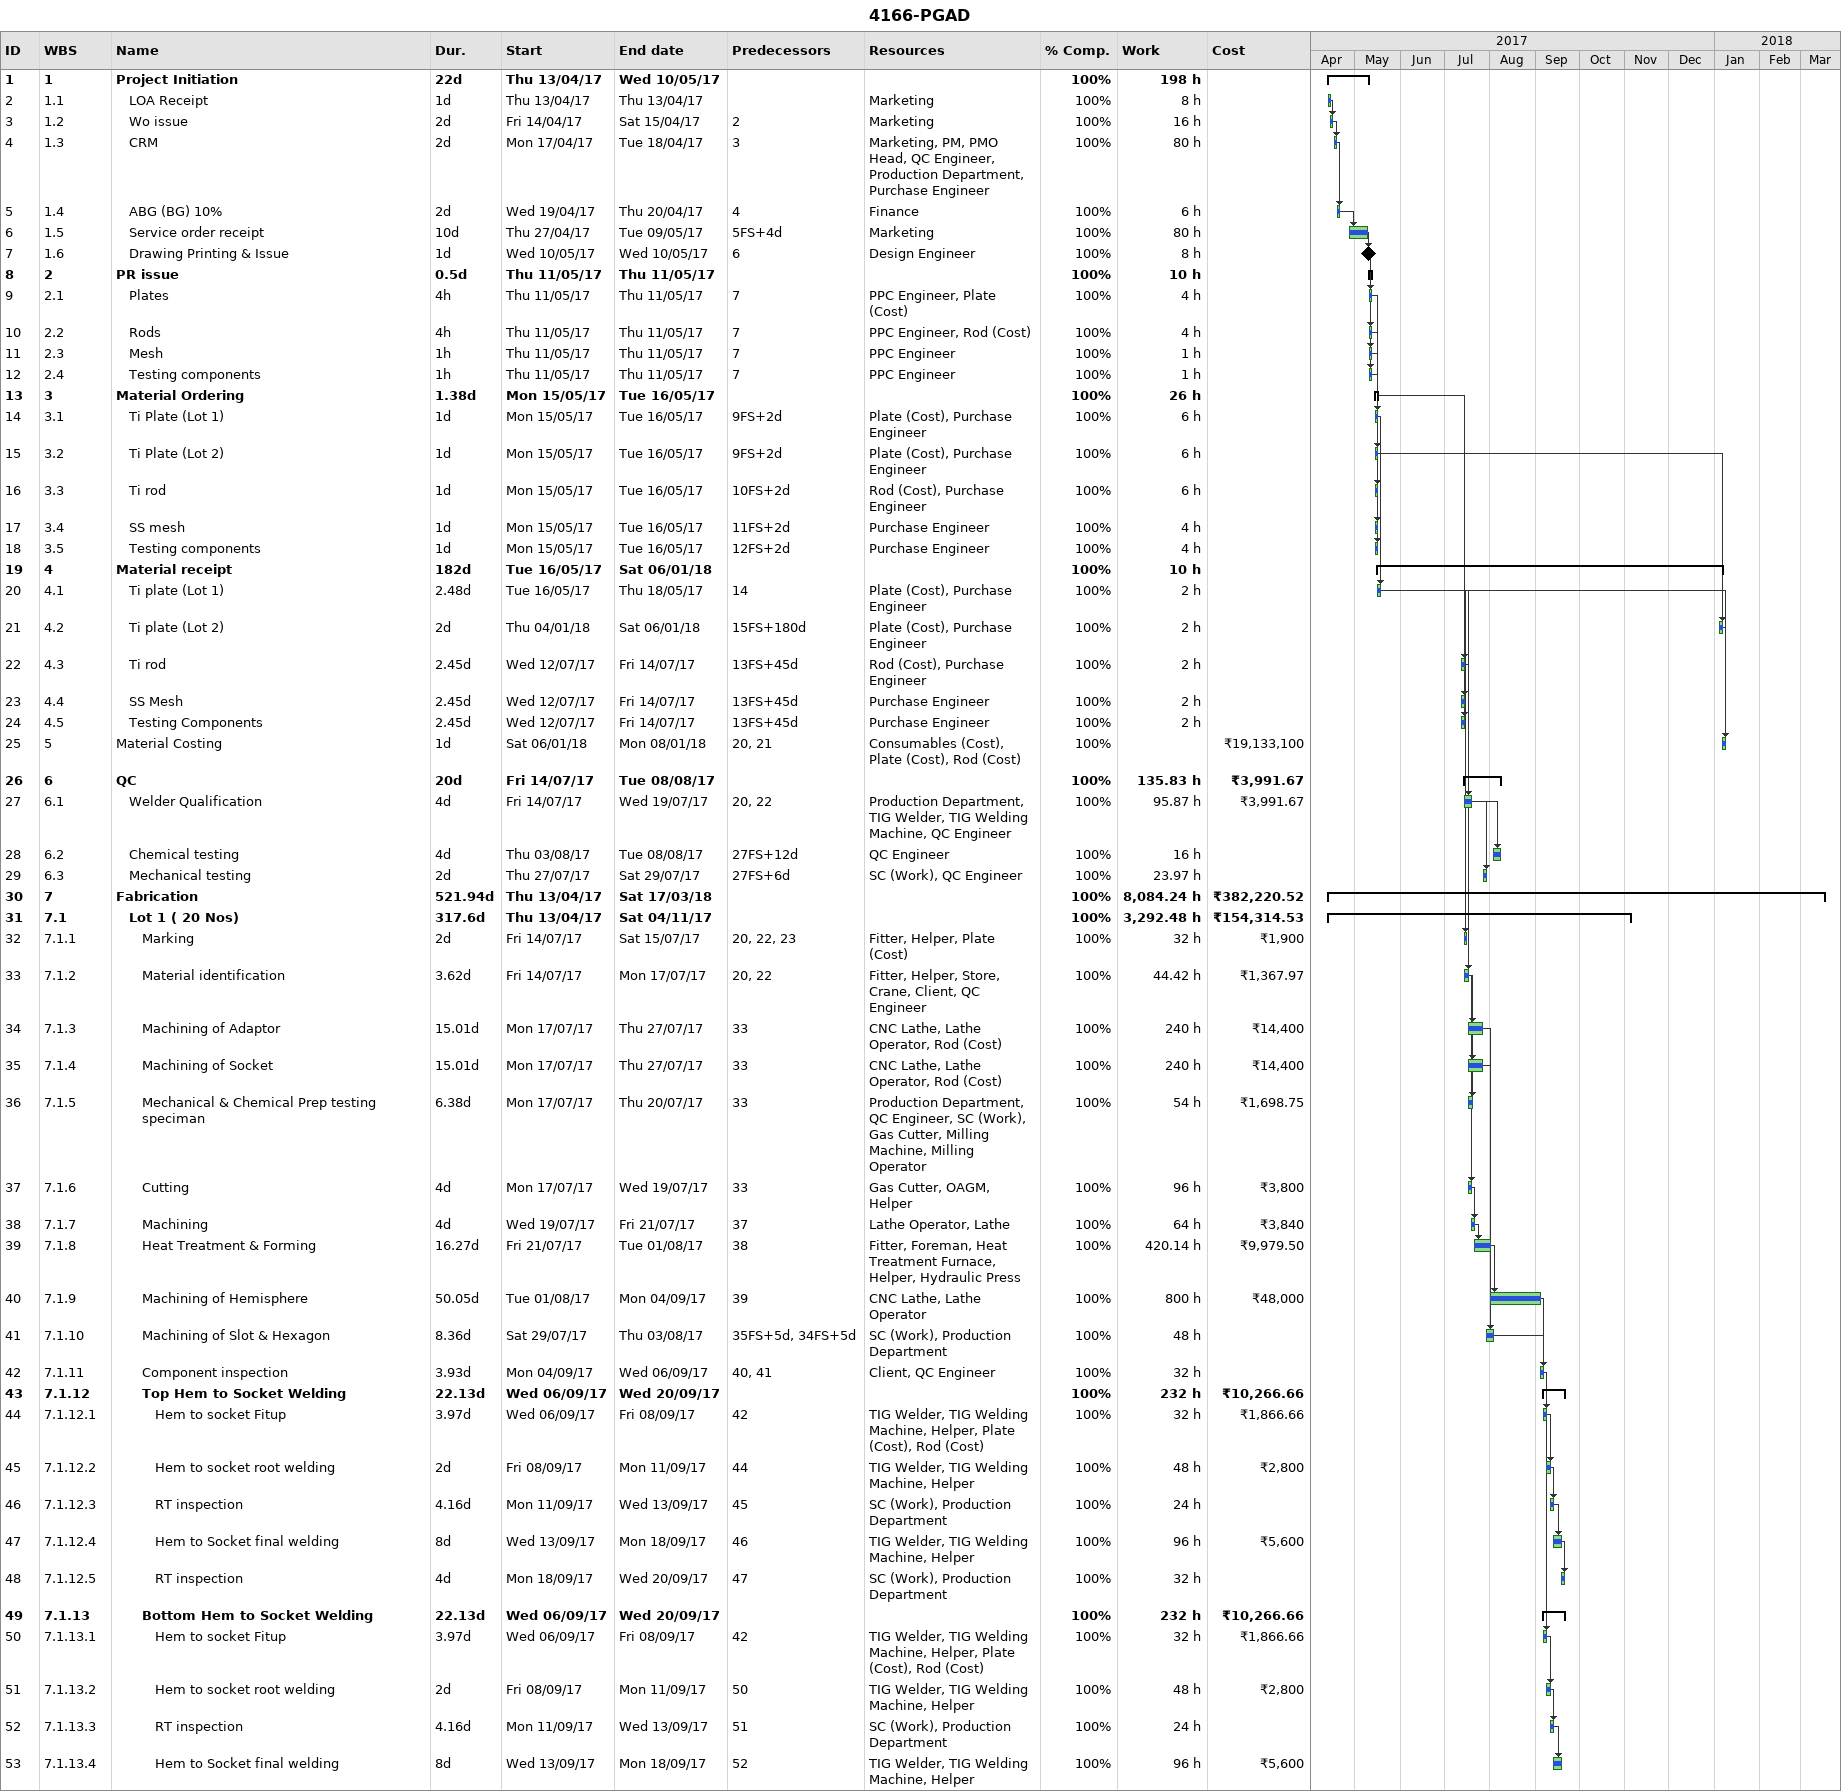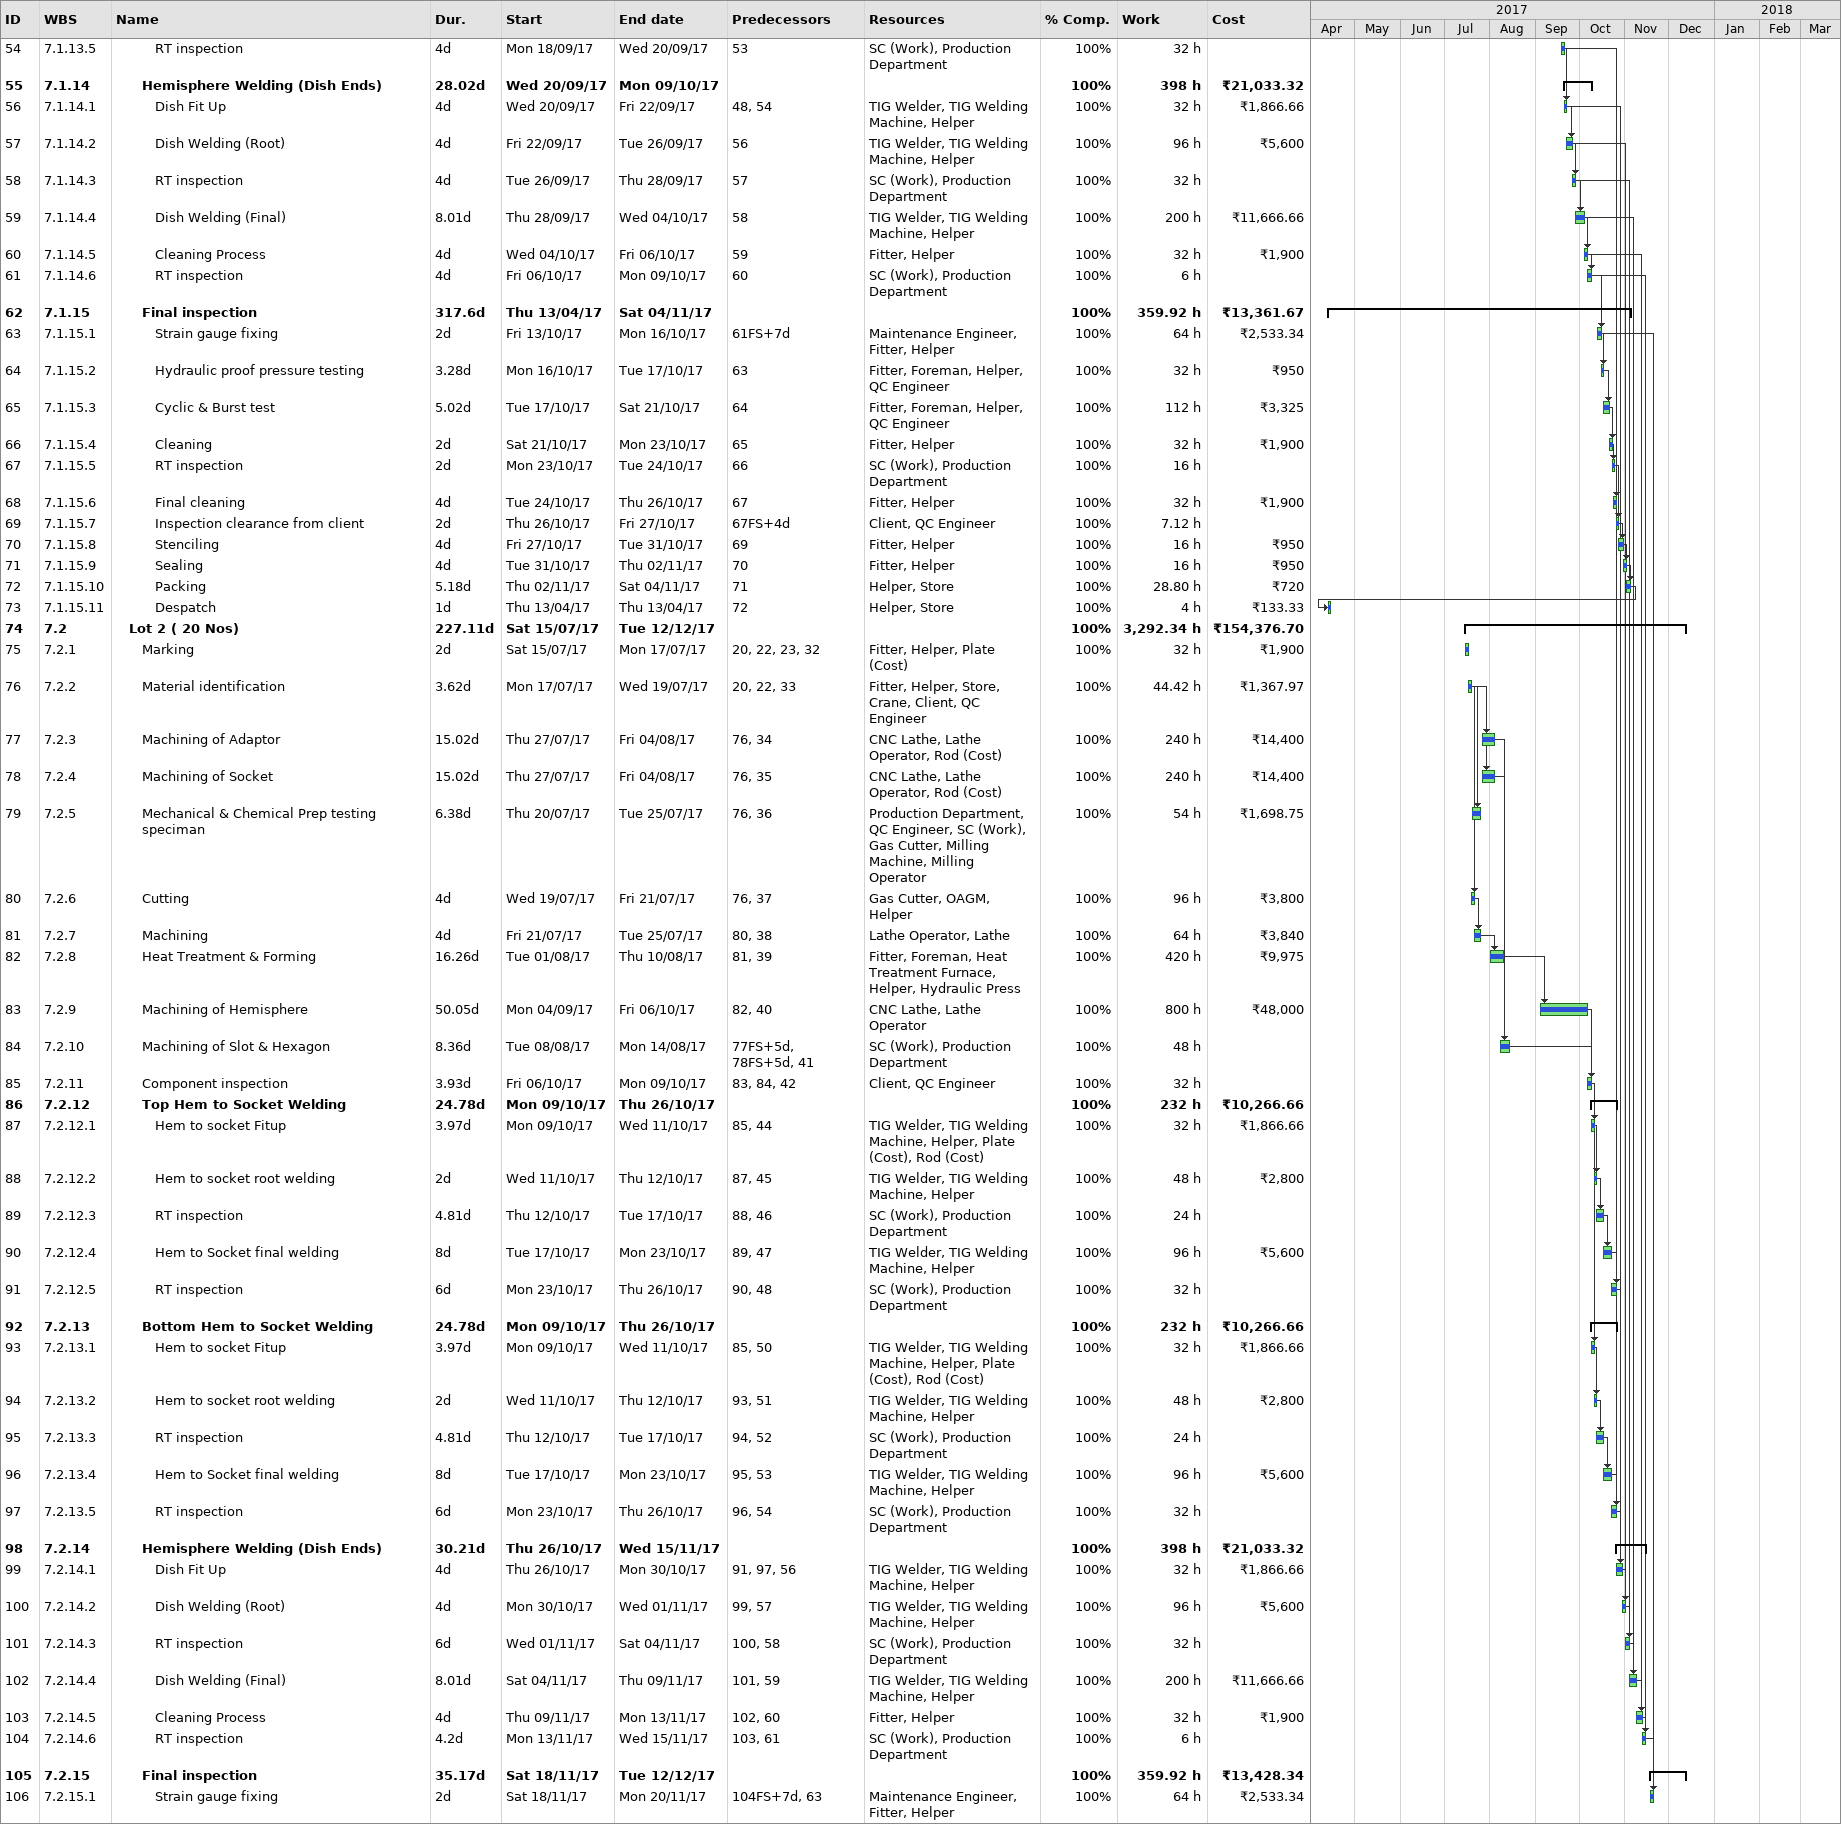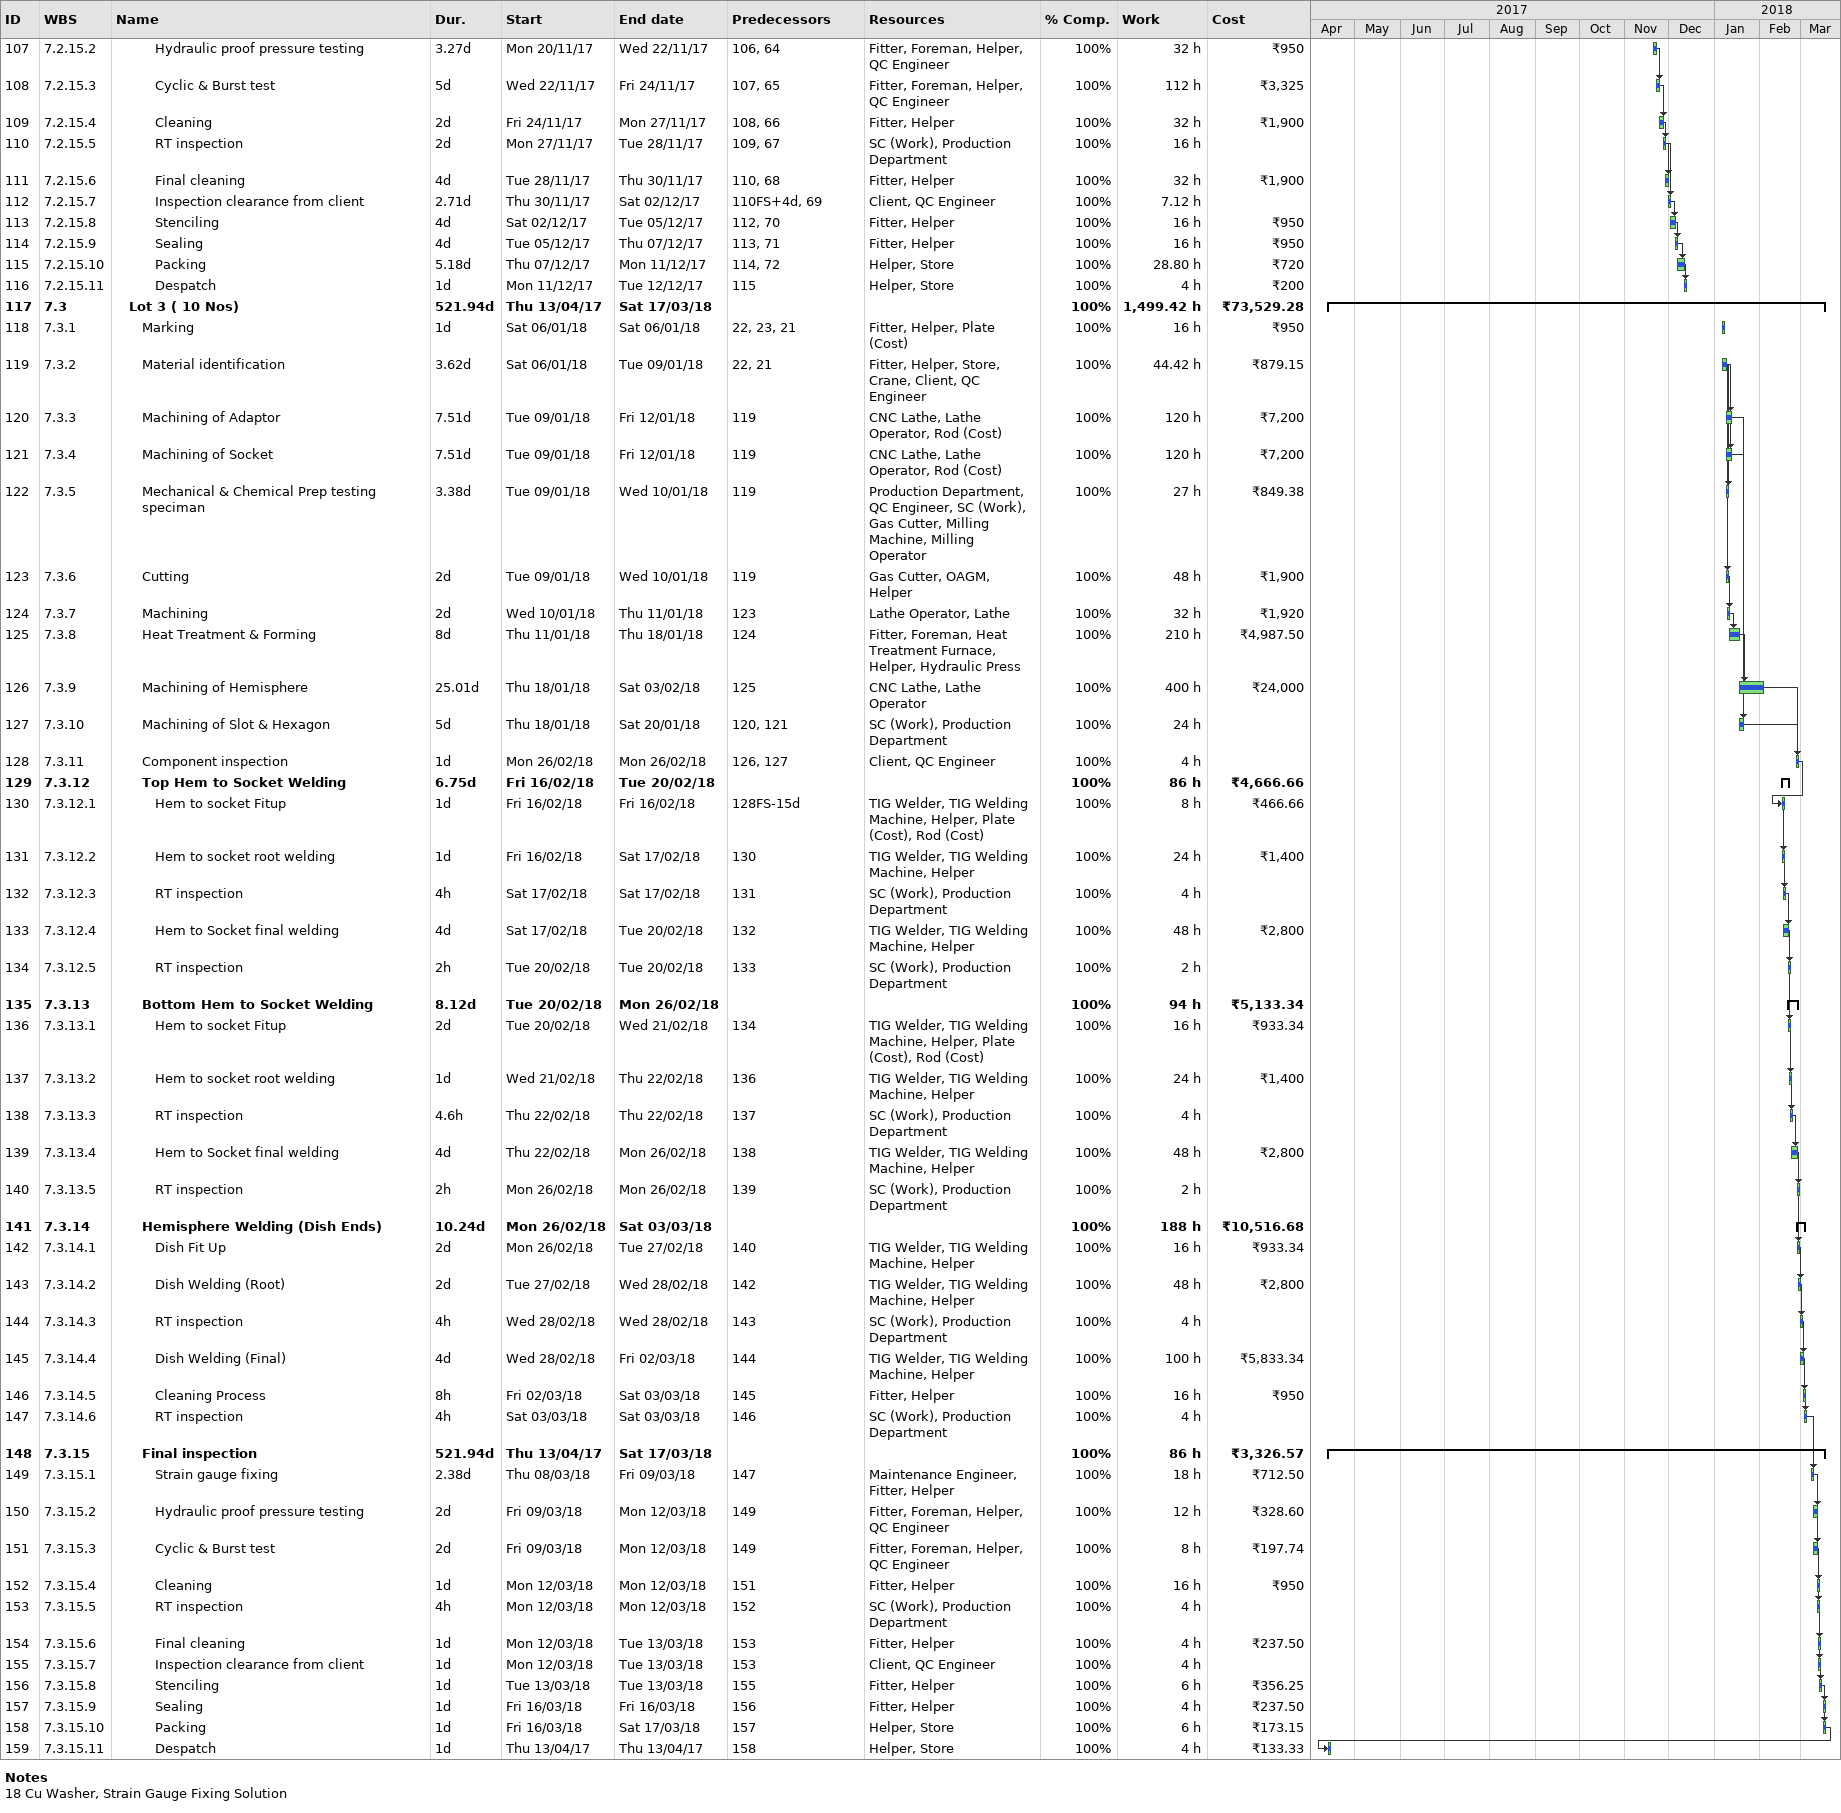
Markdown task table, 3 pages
4166-PGAD

| ID | WBS | Task | Duration | Start | Finish | Predecessors | Resources | % complete | Work (h) | Cost (₹) |
|---|---|---|---|---|---|---|---|---|---|---|
| 1 | 1 | **Project Initiation** | 22d | 2017-04-13 | 2017-05-10 |  |  | 100 | 198 |  |
| 2 | 1.1 | LOA Receipt | 1d | 2017-04-13 | 2017-04-13 |  | Marketing | 100 | 8 |  |
| 3 | 1.2 | Wo issue | 2d | 2017-04-14 | 2017-04-15 | 2 | Marketing | 100 | 16 |  |
| 4 | 1.3 | CRM | 2d | 2017-04-17 | 2017-04-18 | 3 | Marketing, PM, PMO Head, QC Engineer, Production Department, Purchase Engineer | 100 | 80 |  |
| 5 | 1.4 | ABG (BG) 10% | 2d | 2017-04-19 | 2017-04-20 | 4 | Finance | 100 | 6 |  |
| 6 | 1.5 | Service order receipt | 10d | 2017-04-27 | 2017-05-09 | 5FS+4d | Marketing | 100 | 80 |  |
| 7 | 1.6 | Drawing Printing & Issue | 1d | 2017-05-10 | 2017-05-10 | 6 | Design Engineer | 100 | 8 |  |
| 8 | 2 | **PR issue** | 0.5d | 2017-05-11 | 2017-05-11 |  |  | 100 | 10 |  |
| 9 | 2.1 | Plates | 4h | 2017-05-11 | 2017-05-11 | 7 | PPC Engineer, Plate (Cost) | 100 | 4 |  |
| 10 | 2.2 | Rods | 4h | 2017-05-11 | 2017-05-11 | 7 | PPC Engineer, Rod (Cost) | 100 | 4 |  |
| 11 | 2.3 | Mesh | 1h | 2017-05-11 | 2017-05-11 | 7 | PPC Engineer | 100 | 1 |  |
| 12 | 2.4 | Testing components | 1h | 2017-05-11 | 2017-05-11 | 7 | PPC Engineer | 100 | 1 |  |
| 13 | 3 | **Material Ordering** | 1.38d | 2017-05-15 | 2017-05-16 |  |  | 100 | 26 |  |
| 14 | 3.1 | Ti Plate (Lot 1) | 1d | 2017-05-15 | 2017-05-16 | 9FS+2d | Plate (Cost), Purchase Engineer | 100 | 6 |  |
| 15 | 3.2 | Ti Plate (Lot 2) | 1d | 2017-05-15 | 2017-05-16 | 9FS+2d | Plate (Cost), Purchase Engineer | 100 | 6 |  |
| 16 | 3.3 | Ti rod | 1d | 2017-05-15 | 2017-05-16 | 10FS+2d | Rod (Cost), Purchase Engineer | 100 | 6 |  |
| 17 | 3.4 | SS mesh | 1d | 2017-05-15 | 2017-05-16 | 11FS+2d | Purchase Engineer | 100 | 4 |  |
| 18 | 3.5 | Testing components | 1d | 2017-05-15 | 2017-05-16 | 12FS+2d | Purchase Engineer | 100 | 4 |  |
| 19 | 4 | **Material receipt** | 182d | 2017-05-16 | 2018-01-06 |  |  | 100 | 10 |  |
| 20 | 4.1 | Ti plate (Lot 1) | 2.48d | 2017-05-16 | 2017-05-18 | 14 | Plate (Cost), Purchase Engineer | 100 | 2 |  |
| 21 | 4.2 | Ti plate (Lot 2) | 2d | 2018-01-04 | 2018-01-06 | 15FS+180d | Plate (Cost), Purchase Engineer | 100 | 2 |  |
| 22 | 4.3 | Ti rod | 2.45d | 2017-07-12 | 2017-07-14 | 13FS+45d | Rod (Cost), Purchase Engineer | 100 | 2 |  |
| 23 | 4.4 | SS Mesh | 2.45d | 2017-07-12 | 2017-07-14 | 13FS+45d | Purchase Engineer | 100 | 2 |  |
| 24 | 4.5 | Testing Components | 2.45d | 2017-07-12 | 2017-07-14 | 13FS+45d | Purchase Engineer | 100 | 2 |  |
| 25 | 5 | Material Costing | 1d | 2018-01-06 | 2018-01-08 | 20, 21 | Consumables (Cost), Plate (Cost), Rod (Cost) | 100 |  | 19133100 |
| 26 | 6 | **QC** | 20d | 2017-07-14 | 2017-08-08 |  |  | 100 | 135.83 | 3991.67 |
| 27 | 6.1 | Welder Qualification | 4d | 2017-07-14 | 2017-07-19 | 20, 22 | Production Department, TIG Welder, TIG Welding Machine, QC Engineer | 100 | 95.87 | 3991.67 |
| 28 | 6.2 | Chemical testing | 4d | 2017-08-03 | 2017-08-08 | 27FS+12d | QC Engineer | 100 | 16 |  |
| 29 | 6.3 | Mechanical testing | 2d | 2017-07-27 | 2017-07-29 | 27FS+6d | SC (Work), QC Engineer | 100 | 23.97 |  |
| 30 | 7 | **Fabrication** | 521.94d | 2017-04-13 | 2018-03-17 |  |  | 100 | 8084.24 | 382220.52 |
| 31 | 7.1 | **Lot 1 ( 20 Nos)** | 317.6d | 2017-04-13 | 2017-11-04 |  |  | 100 | 3292.48 | 154314.53 |
| 32 | 7.1.1 | Marking | 2d | 2017-07-14 | 2017-07-15 | 20, 22, 23 | Fitter, Helper, Plate (Cost) | 100 | 32 | 1900 |
| 33 | 7.1.2 | Material identification | 3.62d | 2017-07-14 | 2017-07-17 | 20, 22 | Fitter, Helper, Store, Crane, Client, QC Engineer | 100 | 44.42 | 1367.97 |
| 34 | 7.1.3 | Machining of Adaptor | 15.01d | 2017-07-17 | 2017-07-27 | 33 | CNC Lathe, Lathe Operator, Rod (Cost) | 100 | 240 | 14400 |
| 35 | 7.1.4 | Machining of Socket | 15.01d | 2017-07-17 | 2017-07-27 | 33 | CNC Lathe, Lathe Operator, Rod (Cost) | 100 | 240 | 14400 |
| 36 | 7.1.5 | Mechanical & Chemical Prep testing speciman | 6.38d | 2017-07-17 | 2017-07-20 | 33 | Production Department, QC Engineer, SC (Work), Gas Cutter, Milling Machine, Milling Operator | 100 | 54 | 1698.75 |
| 37 | 7.1.6 | Cutting | 4d | 2017-07-17 | 2017-07-19 | 33 | Gas Cutter, OAGM, Helper | 100 | 96 | 3800 |
| 38 | 7.1.7 | Machining | 4d | 2017-07-19 | 2017-07-21 | 37 | Lathe Operator, Lathe | 100 | 64 | 3840 |
| 39 | 7.1.8 | Heat Treatment & Forming | 16.27d | 2017-07-21 | 2017-08-01 | 38 | Fitter, Foreman, Heat Treatment Furnace, Helper, Hydraulic Press | 100 | 420.14 | 9979.50 |
| 40 | 7.1.9 | Machining of Hemisphere | 50.05d | 2017-08-01 | 2017-09-04 | 39 | CNC Lathe, Lathe Operator | 100 | 800 | 48000 |
| 41 | 7.1.10 | Machining of Slot & Hexagon | 8.36d | 2017-07-29 | 2017-08-03 | 35FS+5d, 34FS+5d | SC (Work), Production Department | 100 | 48 |  |
| 42 | 7.1.11 | Component inspection | 3.93d | 2017-09-04 | 2017-09-06 | 40, 41 | Client, QC Engineer | 100 | 32 |  |
| 43 | 7.1.12 | **Top Hem to Socket Welding** | 22.13d | 2017-09-06 | 2017-09-20 |  |  | 100 | 232 | 10266.66 |
| 44 | 7.1.12.1 | Hem to socket Fitup | 3.97d | 2017-09-06 | 2017-09-08 | 42 | TIG Welder, TIG Welding Machine, Helper, Plate (Cost), Rod (Cost) | 100 | 32 | 1866.66 |
| 45 | 7.1.12.2 | Hem to socket root welding | 2d | 2017-09-08 | 2017-09-11 | 44 | TIG Welder, TIG Welding Machine, Helper | 100 | 48 | 2800 |
| 46 | 7.1.12.3 | RT inspection | 4.16d | 2017-09-11 | 2017-09-13 | 45 | SC (Work), Production Department | 100 | 24 |  |
| 47 | 7.1.12.4 | Hem to Socket final welding | 8d | 2017-09-13 | 2017-09-18 | 46 | TIG Welder, TIG Welding Machine, Helper | 100 | 96 | 5600 |
| 48 | 7.1.12.5 | RT inspection | 4d | 2017-09-18 | 2017-09-20 | 47 | SC (Work), Production Department | 100 | 32 |  |
| 49 | 7.1.13 | **Bottom Hem to Socket Welding** | 22.13d | 2017-09-06 | 2017-09-20 |  |  | 100 | 232 | 10266.66 |
| 50 | 7.1.13.1 | Hem to socket Fitup | 3.97d | 2017-09-06 | 2017-09-08 | 42 | TIG Welder, TIG Welding Machine, Helper, Plate (Cost), Rod (Cost) | 100 | 32 | 1866.66 |
| 51 | 7.1.13.2 | Hem to socket root welding | 2d | 2017-09-08 | 2017-09-11 | 50 | TIG Welder, TIG Welding Machine, Helper | 100 | 48 | 2800 |
| 52 | 7.1.13.3 | RT inspection | 4.16d | 2017-09-11 | 2017-09-13 | 51 | SC (Work), Production Department | 100 | 24 |  |
| 53 | 7.1.13.4 | Hem to Socket final welding | 8d | 2017-09-13 | 2017-09-18 | 52 | TIG Welder, TIG Welding Machine, Helper | 100 | 96 | 5600 |
| 54 | 7.1.13.5 | RT inspection | 4d | 2017-09-18 | 2017-09-20 | 53 | SC (Work), Production Department | 100 | 32 |  |
| 55 | 7.1.14 | **Hemisphere Welding (Dish Ends)** | 28.02d | 2017-09-20 | 2017-10-09 |  |  | 100 | 398 | 21033.32 |
| 56 | 7.1.14.1 | Dish Fit Up | 4d | 2017-09-20 | 2017-09-22 | 48, 54 | TIG Welder, TIG Welding Machine, Helper | 100 | 32 | 1866.66 |
| 57 | 7.1.14.2 | Dish Welding (Root) | 4d | 2017-09-22 | 2017-09-26 | 56 | TIG Welder, TIG Welding Machine, Helper | 100 | 96 | 5600 |
| 58 | 7.1.14.3 | RT inspection | 4d | 2017-09-26 | 2017-09-28 | 57 | SC (Work), Production Department | 100 | 32 |  |
| 59 | 7.1.14.4 | Dish Welding (Final) | 8.01d | 2017-09-28 | 2017-10-04 | 58 | TIG Welder, TIG Welding Machine, Helper | 100 | 200 | 11666.66 |
| 60 | 7.1.14.5 | Cleaning Process | 4d | 2017-10-04 | 2017-10-06 | 59 | Fitter, Helper | 100 | 32 | 1900 |
| 61 | 7.1.14.6 | RT inspection | 4d | 2017-10-06 | 2017-10-09 | 60 | SC (Work), Production Department | 100 | 6 |  |
| 62 | 7.1.15 | **Final inspection** | 317.6d | 2017-04-13 | 2017-11-04 |  |  | 100 | 359.92 | 13361.67 |
| 63 | 7.1.15.1 | Strain gauge fixing | 2d | 2017-10-13 | 2017-10-16 | 61FS+7d | Maintenance Engineer, Fitter, Helper | 100 | 64 | 2533.34 |
| 64 | 7.1.15.2 | Hydraulic proof pressure testing | 3.28d | 2017-10-16 | 2017-10-17 | 63 | Fitter, Foreman, Helper, QC Engineer | 100 | 32 | 950 |
| 65 | 7.1.15.3 | Cyclic & Burst test | 5.02d | 2017-10-17 | 2017-10-21 | 64 | Fitter, Foreman, Helper, QC Engineer | 100 | 112 | 3325 |
| 66 | 7.1.15.4 | Cleaning | 2d | 2017-10-21 | 2017-10-23 | 65 | Fitter, Helper | 100 | 32 | 1900 |
| 67 | 7.1.15.5 | RT inspection | 2d | 2017-10-23 | 2017-10-24 | 66 | SC (Work), Production Department | 100 | 16 |  |
| 68 | 7.1.15.6 | Final cleaning | 4d | 2017-10-24 | 2017-10-26 | 67 | Fitter, Helper | 100 | 32 | 1900 |
| 69 | 7.1.15.7 | Inspection clearance from client | 2d | 2017-10-26 | 2017-10-27 | 67FS+4d | Client, QC Engineer | 100 | 7.12 |  |
| 70 | 7.1.15.8 | Stenciling | 4d | 2017-10-27 | 2017-10-31 | 69 | Fitter, Helper | 100 | 16 | 950 |
| 71 | 7.1.15.9 | Sealing | 4d | 2017-10-31 | 2017-11-02 | 70 | Fitter, Helper | 100 | 16 | 950 |
| 72 | 7.1.15.10 | Packing | 5.18d | 2017-11-02 | 2017-11-04 | 71 | Helper, Store | 100 | 28.80 | 720 |
| 73 | 7.1.15.11 | Despatch | 1d | 2017-04-13 | 2017-04-13 | 72 | Helper, Store | 100 | 4 | 133.33 |
| 74 | 7.2 | **Lot 2 ( 20 Nos)** | 227.11d | 2017-07-15 | 2017-12-12 |  |  | 100 | 3292.34 | 154376.70 |
| 75 | 7.2.1 | Marking | 2d | 2017-07-15 | 2017-07-17 | 20, 22, 23, 32 | Fitter, Helper, Plate (Cost) | 100 | 32 | 1900 |
| 76 | 7.2.2 | Material identification | 3.62d | 2017-07-17 | 2017-07-19 | 20, 22, 33 | Fitter, Helper, Store, Crane, Client, QC Engineer | 100 | 44.42 | 1367.97 |
| 77 | 7.2.3 | Machining of Adaptor | 15.02d | 2017-07-27 | 2017-08-04 | 76, 34 | CNC Lathe, Lathe Operator, Rod (Cost) | 100 | 240 | 14400 |
| 78 | 7.2.4 | Machining of Socket | 15.02d | 2017-07-27 | 2017-08-04 | 76, 35 | CNC Lathe, Lathe Operator, Rod (Cost) | 100 | 240 | 14400 |
| 79 | 7.2.5 | Mechanical & Chemical Prep testing speciman | 6.38d | 2017-07-20 | 2017-07-25 | 76, 36 | Production Department, QC Engineer, SC (Work), Gas Cutter, Milling Machine, Milling Operator | 100 | 54 | 1698.75 |
| 80 | 7.2.6 | Cutting | 4d | 2017-07-19 | 2017-07-21 | 76, 37 | Gas Cutter, OAGM, Helper | 100 | 96 | 3800 |
| 81 | 7.2.7 | Machining | 4d | 2017-07-21 | 2017-07-25 | 80, 38 | Lathe Operator, Lathe | 100 | 64 | 3840 |
| 82 | 7.2.8 | Heat Treatment & Forming | 16.26d | 2017-08-01 | 2017-08-10 | 81, 39 | Fitter, Foreman, Heat Treatment Furnace, Helper, Hydraulic Press | 100 | 420 | 9975 |
| 83 | 7.2.9 | Machining of Hemisphere | 50.05d | 2017-09-04 | 2017-10-06 | 82, 40 | CNC Lathe, Lathe Operator | 100 | 800 | 48000 |
| 84 | 7.2.10 | Machining of Slot & Hexagon | 8.36d | 2017-08-08 | 2017-08-14 | 77FS+5d, 78FS+5d, 41 | SC (Work), Production Department | 100 | 48 |  |
| 85 | 7.2.11 | Component inspection | 3.93d | 2017-10-06 | 2017-10-09 | 83, 84, 42 | Client, QC Engineer | 100 | 32 |  |
| 86 | 7.2.12 | **Top Hem to Socket Welding** | 24.78d | 2017-10-09 | 2017-10-26 |  |  | 100 | 232 | 10266.66 |
| 87 | 7.2.12.1 | Hem to socket Fitup | 3.97d | 2017-10-09 | 2017-10-11 | 85, 44 | TIG Welder, TIG Welding Machine, Helper, Plate (Cost), Rod (Cost) | 100 | 32 | 1866.66 |
| 88 | 7.2.12.2 | Hem to socket root welding | 2d | 2017-10-11 | 2017-10-12 | 87, 45 | TIG Welder, TIG Welding Machine, Helper | 100 | 48 | 2800 |
| 89 | 7.2.12.3 | RT inspection | 4.81d | 2017-10-12 | 2017-10-17 | 88, 46 | SC (Work), Production Department | 100 | 24 |  |
| 90 | 7.2.12.4 | Hem to Socket final welding | 8d | 2017-10-17 | 2017-10-23 | 89, 47 | TIG Welder, TIG Welding Machine, Helper | 100 | 96 | 5600 |
| 91 | 7.2.12.5 | RT inspection | 6d | 2017-10-23 | 2017-10-26 | 90, 48 | SC (Work), Production Department | 100 | 32 |  |
| 92 | 7.2.13 | **Bottom Hem to Socket Welding** | 24.78d | 2017-10-09 | 2017-10-26 |  |  | 100 | 232 | 10266.66 |
| 93 | 7.2.13.1 | Hem to socket Fitup | 3.97d | 2017-10-09 | 2017-10-11 | 85, 50 | TIG Welder, TIG Welding Machine, Helper, Plate (Cost), Rod (Cost) | 100 | 32 | 1866.66 |
| 94 | 7.2.13.2 | Hem to socket root welding | 2d | 2017-10-11 | 2017-10-12 | 93, 51 | TIG Welder, TIG Welding Machine, Helper | 100 | 48 | 2800 |
| 95 | 7.2.13.3 | RT inspection | 4.81d | 2017-10-12 | 2017-10-17 | 94, 52 | SC (Work), Production Department | 100 | 24 |  |
| 96 | 7.2.13.4 | Hem to Socket final welding | 8d | 2017-10-17 | 2017-10-23 | 95, 53 | TIG Welder, TIG Welding Machine, Helper | 100 | 96 | 5600 |
| 97 | 7.2.13.5 | RT inspection | 6d | 2017-10-23 | 2017-10-26 | 96, 54 | SC (Work), Production Department | 100 | 32 |  |
| 98 | 7.2.14 | **Hemisphere Welding (Dish Ends)** | 30.21d | 2017-10-26 | 2017-11-15 |  |  | 100 | 398 | 21033.32 |
| 99 | 7.2.14.1 | Dish Fit Up | 4d | 2017-10-26 | 2017-10-30 | 91, 97, 56 | TIG Welder, TIG Welding Machine, Helper | 100 | 32 | 1866.66 |
| 100 | 7.2.14.2 | Dish Welding (Root) | 4d | 2017-10-30 | 2017-11-01 | 99, 57 | TIG Welder, TIG Welding Machine, Helper | 100 | 96 | 5600 |
| 101 | 7.2.14.3 | RT inspection | 6d | 2017-11-01 | 2017-11-04 | 100, 58 | SC (Work), Production Department | 100 | 32 |  |
| 102 | 7.2.14.4 | Dish Welding (Final) | 8.01d | 2017-11-04 | 2017-11-09 | 101, 59 | TIG Welder, TIG Welding Machine, Helper | 100 | 200 | 11666.66 |
| 103 | 7.2.14.5 | Cleaning Process | 4d | 2017-11-09 | 2017-11-13 | 102, 60 | Fitter, Helper | 100 | 32 | 1900 |
| 104 | 7.2.14.6 | RT inspection | 4.2d | 2017-11-13 | 2017-11-15 | 103, 61 | SC (Work), Production Department | 100 | 6 |  |
| 105 | 7.2.15 | **Final inspection** | 35.17d | 2017-11-18 | 2017-12-12 |  |  | 100 | 359.92 | 13428.34 |
| 106 | 7.2.15.1 | Strain gauge fixing | 2d | 2017-11-18 | 2017-11-20 | 104FS+7d, 63 | Maintenance Engineer, Fitter, Helper | 100 | 64 | 2533.34 |
| 107 | 7.2.15.2 | Hydraulic proof pressure testing | 3.27d | 2017-11-20 | 2017-11-22 | 106, 64 | Fitter, Foreman, Helper, QC Engineer | 100 | 32 | 950 |
| 108 | 7.2.15.3 | Cyclic & Burst test | 5d | 2017-11-22 | 2017-11-24 | 107, 65 | Fitter, Foreman, Helper, QC Engineer | 100 | 112 | 3325 |
| 109 | 7.2.15.4 | Cleaning | 2d | 2017-11-24 | 2017-11-27 | 108, 66 | Fitter, Helper | 100 | 32 | 1900 |
| 110 | 7.2.15.5 | RT inspection | 2d | 2017-11-27 | 2017-11-28 | 109, 67 | SC (Work), Production Department | 100 | 16 |  |
| 111 | 7.2.15.6 | Final cleaning | 4d | 2017-11-28 | 2017-11-30 | 110, 68 | Fitter, Helper | 100 | 32 | 1900 |
| 112 | 7.2.15.7 | Inspection clearance from client | 2.71d | 2017-11-30 | 2017-12-02 | 110FS+4d, 69 | Client, QC Engineer | 100 | 7.12 |  |
| 113 | 7.2.15.8 | Stenciling | 4d | 2017-12-02 | 2017-12-05 | 112, 70 | Fitter, Helper | 100 | 16 | 950 |
| 114 | 7.2.15.9 | Sealing | 4d | 2017-12-05 | 2017-12-07 | 113, 71 | Fitter, Helper | 100 | 16 | 950 |
| 115 | 7.2.15.10 | Packing | 5.18d | 2017-12-07 | 2017-12-11 | 114, 72 | Helper, Store | 100 | 28.80 | 720 |
| 116 | 7.2.15.11 | Despatch | 1d | 2017-12-11 | 2017-12-12 | 115 | Helper, Store | 100 | 4 | 200 |
| 117 | 7.3 | **Lot 3 ( 10 Nos)** | 521.94d | 2017-04-13 | 2018-03-17 |  |  | 100 | 1499.42 | 73529.28 |
| 118 | 7.3.1 | Marking | 1d | 2018-01-06 | 2018-01-06 | 22, 23, 21 | Fitter, Helper, Plate (Cost) | 100 | 16 | 950 |
| 119 | 7.3.2 | Material identification | 3.62d | 2018-01-06 | 2018-01-09 | 22, 21 | Fitter, Helper, Store, Crane, Client, QC Engineer | 100 | 44.42 | 879.15 |
| 120 | 7.3.3 | Machining of Adaptor | 7.51d | 2018-01-09 | 2018-01-12 | 119 | CNC Lathe, Lathe Operator, Rod (Cost) | 100 | 120 | 7200 |
| 121 | 7.3.4 | Machining of Socket | 7.51d | 2018-01-09 | 2018-01-12 | 119 | CNC Lathe, Lathe Operator, Rod (Cost) | 100 | 120 | 7200 |
| 122 | 7.3.5 | Mechanical & Chemical Prep testing speciman | 3.38d | 2018-01-09 | 2018-01-10 | 119 | Production Department, QC Engineer, SC (Work), Gas Cutter, Milling Machine, Milling Operator | 100 | 27 | 849.38 |
| 123 | 7.3.6 | Cutting | 2d | 2018-01-09 | 2018-01-10 | 119 | Gas Cutter, OAGM, Helper | 100 | 48 | 1900 |
| 124 | 7.3.7 | Machining | 2d | 2018-01-10 | 2018-01-11 | 123 | Lathe Operator, Lathe | 100 | 32 | 1920 |
| 125 | 7.3.8 | Heat Treatment & Forming | 8d | 2018-01-11 | 2018-01-18 | 124 | Fitter, Foreman, Heat Treatment Furnace, Helper, Hydraulic Press | 100 | 210 | 4987.50 |
| 126 | 7.3.9 | Machining of Hemisphere | 25.01d | 2018-01-18 | 2018-02-03 | 125 | CNC Lathe, Lathe Operator | 100 | 400 | 24000 |
| 127 | 7.3.10 | Machining of Slot & Hexagon | 5d | 2018-01-18 | 2018-01-20 | 120, 121 | SC (Work), Production Department | 100 | 24 |  |
| 128 | 7.3.11 | Component inspection | 1d | 2018-02-26 | 2018-02-26 | 126, 127 | Client, QC Engineer | 100 | 4 |  |
| 129 | 7.3.12 | **Top Hem to Socket Welding** | 6.75d | 2018-02-16 | 2018-02-20 |  |  | 100 | 86 | 4666.66 |
| 130 | 7.3.12.1 | Hem to socket Fitup | 1d | 2018-02-16 | 2018-02-16 | 128FS-15d | TIG Welder, TIG Welding Machine, Helper, Plate (Cost), Rod (Cost) | 100 | 8 | 466.66 |
| 131 | 7.3.12.2 | Hem to socket root welding | 1d | 2018-02-16 | 2018-02-17 | 130 | TIG Welder, TIG Welding Machine, Helper | 100 | 24 | 1400 |
| 132 | 7.3.12.3 | RT inspection | 4h | 2018-02-17 | 2018-02-17 | 131 | SC (Work), Production Department | 100 | 4 |  |
| 133 | 7.3.12.4 | Hem to Socket final welding | 4d | 2018-02-17 | 2018-02-20 | 132 | TIG Welder, TIG Welding Machine, Helper | 100 | 48 | 2800 |
| 134 | 7.3.12.5 | RT inspection | 2h | 2018-02-20 | 2018-02-20 | 133 | SC (Work), Production Department | 100 | 2 |  |
| 135 | 7.3.13 | **Bottom Hem to Socket Welding** | 8.12d | 2018-02-20 | 2018-02-26 |  |  | 100 | 94 | 5133.34 |
| 136 | 7.3.13.1 | Hem to socket Fitup | 2d | 2018-02-20 | 2018-02-21 | 134 | TIG Welder, TIG Welding Machine, Helper, Plate (Cost), Rod (Cost) | 100 | 16 | 933.34 |
| 137 | 7.3.13.2 | Hem to socket root welding | 1d | 2018-02-21 | 2018-02-22 | 136 | TIG Welder, TIG Welding Machine, Helper | 100 | 24 | 1400 |
| 138 | 7.3.13.3 | RT inspection | 4.6h | 2018-02-22 | 2018-02-22 | 137 | SC (Work), Production Department | 100 | 4 |  |
| 139 | 7.3.13.4 | Hem to Socket final welding | 4d | 2018-02-22 | 2018-02-26 | 138 | TIG Welder, TIG Welding Machine, Helper | 100 | 48 | 2800 |
| 140 | 7.3.13.5 | RT inspection | 2h | 2018-02-26 | 2018-02-26 | 139 | SC (Work), Production Department | 100 | 2 |  |
| 141 | 7.3.14 | **Hemisphere Welding (Dish Ends)** | 10.24d | 2018-02-26 | 2018-03-03 |  |  | 100 | 188 | 10516.68 |
| 142 | 7.3.14.1 | Dish Fit Up | 2d | 2018-02-26 | 2018-02-27 | 140 | TIG Welder, TIG Welding Machine, Helper | 100 | 16 | 933.34 |
| 143 | 7.3.14.2 | Dish Welding (Root) | 2d | 2018-02-27 | 2018-02-28 | 142 | TIG Welder, TIG Welding Machine, Helper | 100 | 48 | 2800 |
| 144 | 7.3.14.3 | RT inspection | 4h | 2018-02-28 | 2018-02-28 | 143 | SC (Work), Production Department | 100 | 4 |  |
| 145 | 7.3.14.4 | Dish Welding (Final) | 4d | 2018-02-28 | 2018-03-02 | 144 | TIG Welder, TIG Welding Machine, Helper | 100 | 100 | 5833.34 |
| 146 | 7.3.14.5 | Cleaning Process | 8h | 2018-03-02 | 2018-03-03 | 145 | Fitter, Helper | 100 | 16 | 950 |
| 147 | 7.3.14.6 | RT inspection | 4h | 2018-03-03 | 2018-03-03 | 146 | SC (Work), Production Department | 100 | 4 |  |
| 148 | 7.3.15 | **Final inspection** | 521.94d | 2017-04-13 | 2018-03-17 |  |  | 100 | 86 | 3326.57 |
| 149 | 7.3.15.1 | Strain gauge fixing | 2.38d | 2018-03-08 | 2018-03-09 | 147 | Maintenance Engineer, Fitter, Helper | 100 | 18 | 712.50 |
| 150 | 7.3.15.2 | Hydraulic proof pressure testing | 2d | 2018-03-09 | 2018-03-12 | 149 | Fitter, Foreman, Helper, QC Engineer | 100 | 12 | 328.60 |
| 151 | 7.3.15.3 | Cyclic & Burst test | 2d | 2018-03-09 | 2018-03-12 | 149 | Fitter, Foreman, Helper, QC Engineer | 100 | 8 | 197.74 |
| 152 | 7.3.15.4 | Cleaning | 1d | 2018-03-12 | 2018-03-12 | 151 | Fitter, Helper | 100 | 16 | 950 |
| 153 | 7.3.15.5 | RT inspection | 4h | 2018-03-12 | 2018-03-12 | 152 | SC (Work), Production Department | 100 | 4 |  |
| 154 | 7.3.15.6 | Final cleaning | 1d | 2018-03-12 | 2018-03-13 | 153 | Fitter, Helper | 100 | 4 | 237.50 |
| 155 | 7.3.15.7 | Inspection clearance from client | 1d | 2018-03-12 | 2018-03-13 | 153 | Client, QC Engineer | 100 | 4 |  |
| 156 | 7.3.15.8 | Stenciling | 1d | 2018-03-13 | 2018-03-13 | 155 | Fitter, Helper | 100 | 6 | 356.25 |
| 157 | 7.3.15.9 | Sealing | 1d | 2018-03-16 | 2018-03-16 | 156 | Fitter, Helper | 100 | 4 | 237.50 |
| 158 | 7.3.15.10 | Packing | 1d | 2018-03-16 | 2018-03-17 | 157 | Helper, Store | 100 | 6 | 173.15 |
| 159 | 7.3.15.11 | Despatch | 1d | 2017-04-13 | 2017-04-13 | 158 | Helper, Store | 100 | 4 | 133.33 |

Notes
- 18: Cu Washer, Strain Gauge Fixing Solution
